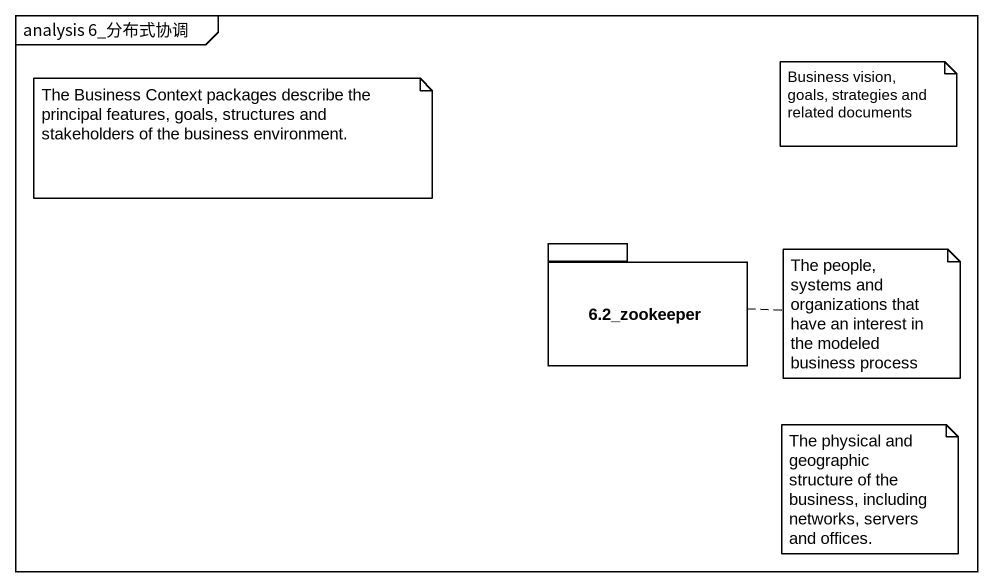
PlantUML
@startuml
mainframe analysis 6_分布式协调
package "6.2_zookeeper" as p6_2_zookeeper {
}
note as N1
  The Business Context packages describe the principal features, goals, structures and stakeholders of the business environment.
end note
note as N2
  Business vision, goals, strategies and related documents
end note
note right of p6_2_zookeeper : The people, systems and organizations that have an interest in the modeled business process
note as N4
  The physical and geographic structure of the business, including networks, servers and offices.
end note
@enduml
